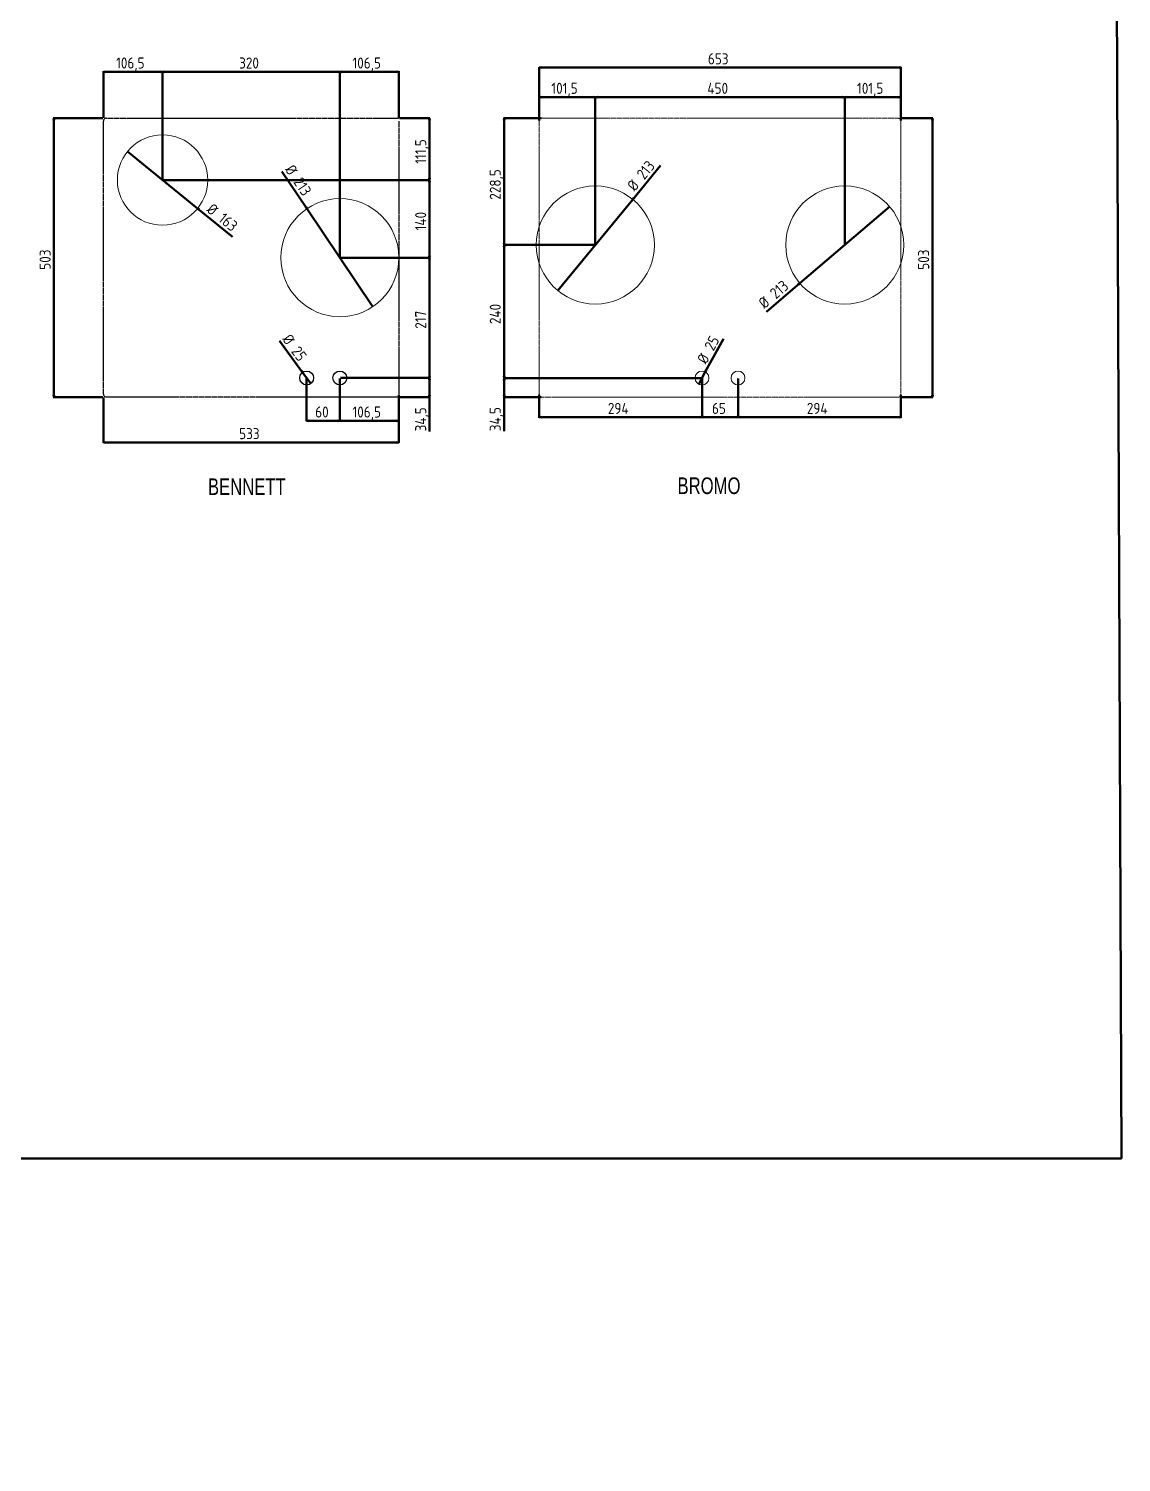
# Model space of a CAD drawing. Header units: millimetres. Extents: x 0 to 5589, y 0 to 7067.
# Drawn here: x 3618 to 5589, y 0 to 2586 of the extents above; entities that cross this region are included whole.
import ezdxf

# ---------------------------------------------------------------- set-up
doc = ezdxf.new("R2010")
doc.units = ezdxf.units.MM
doc.linetypes.add('HIDDEN', pattern=[1.905, 1.27, -0.635])
for name, color, linetype, lineweight in [('BEM', 6, 'HIDDEN', 25), ('BEMATING', 5, 'Continuous', 50), ('CONTOUR', 255, 'HIDDEN', 25), ('SLD-0', 255, 'Continuous', 25)]:
    doc.layers.add(name, color=color, linetype=linetype, lineweight=lineweight)
doc.styles.add('SLDTEXTSTYLE0', font='ISOCP')
doc.styles.add('SLDTEXTSTYLE1', font='ISOCP', dxfattribs={"width": 0.96})
doc.styles.add('SLDTEXTSTYLE2', font='TXT', dxfattribs={"width": 0.75})
doc.dimstyles.new('SLDDIMSTYLE0', dxfattribs={"dimtxt": 20, "dimasz": 3.556, "dimexe": 0, "dimexo": 0.0625, "dimgap": 5, "dimtad": 1, "dimdec": 1, "dimrnd": 1e-09, "dimzin": 12, "dimdsep": 46, "dimtxsty": 'SLDTEXTSTYLE0', "dimblk1": 'CLOSED', "dimblk2": 'CLOSED', "dimsah": 1, "dimcen": 0.09, "dimadec": 0, "dimazin": 3, "dimtfac": 1, "dimtdec": 1, "dimtofl": 0, "dimtmove": 0, "dimatfit": 3, "dimldrblk": 'CLOSED', "dimfxl": 1, "dimfrac": 2, "dimtolj": 1, "dimtzin": 12, "dimarcsym": 0})
doc.dimstyles.new('SLDDIMSTYLE1', dxfattribs={"dimtxt": 20, "dimasz": 3.556, "dimexe": 0, "dimexo": 0.0625, "dimgap": 5, "dimtad": 1, "dimdec": 0, "dimrnd": 1e-09, "dimzin": 12, "dimdsep": 46, "dimtxsty": 'SLDTEXTSTYLE0', "dimblk1": 'CLOSED', "dimblk2": 'CLOSED', "dimsah": 1, "dimcen": 0.09, "dimadec": 0, "dimazin": 3, "dimtfac": 1, "dimtdec": 1, "dimtofl": 0, "dimtmove": 0, "dimatfit": 3, "dimldrblk": 'CLOSED', "dimfxl": 1, "dimfrac": 2, "dimtolj": 1, "dimtzin": 12, "dimarcsym": 0})
doc.dimstyles.new('SLDDIMSTYLE2', dxfattribs={"dimtxt": 20, "dimasz": 3.556, "dimexe": 0, "dimexo": 0.0625, "dimgap": 5, "dimtad": 1, "dimdec": 0, "dimrnd": 1e-09, "dimzin": 12, "dimdsep": 46, "dimtxsty": 'SLDTEXTSTYLE0', "dimblk1": 'NONE', "dimblk2": 'CLOSED', "dimsah": 1, "dimcen": 0, "dimadec": 0, "dimazin": 3, "dimtfac": 1, "dimtdec": 1, "dimtmove": 0, "dimatfit": 3, "dimldrblk": 'NONE', "dimfxl": 1, "dimfrac": 2, "dimtolj": 1, "dimtzin": 12, "dimarcsym": 0})
doc.dimstyles.new('SLDDIMSTYLE5', dxfattribs={"dimtxt": 20, "dimasz": 3.556, "dimexe": 0, "dimexo": 0.0625, "dimgap": 5, "dimtad": 1, "dimdec": 0, "dimrnd": 1e-09, "dimzin": 12, "dimdsep": 46, "dimtxsty": 'SLDTEXTSTYLE0', "dimblk1": 'NONE', "dimblk2": 'NONE', "dimsah": 1, "dimcen": 0, "dimadec": 0, "dimazin": 3, "dimtfac": 1, "dimtdec": 1, "dimtmove": 0, "dimatfit": 3, "dimldrblk": 'NONE', "dimfxl": 1, "dimfrac": 2, "dimtolj": 1, "dimtzin": 12, "dimarcsym": 0})

# ---------------------------------------------------------------- blocks, each defined once
blk = doc.blocks.new('_Closed')
at = {"color": 0, "linetype": 'ByBlock', "lineweight": -2}
for p, q in [((-1, 0.166667), (0, 0)), ((-1, 0.166667), (-1, -0.166667)), ((0, 0), (-1, -0.166667)), ((0, 0), (-1, 0))]:
    blk.add_line(p, q, dxfattribs=at)
blk = doc.blocks.new('_D_42')
at = {"layer": 'BEMATING'}
for p, q in [((4180.4, 1955.9), (4342, 1955.9)), ((4341, 1921.4), (4341, 1955.9)), ((4286.9, 1921.4), (4342, 1921.4)), ((4341, 1921.4), (4341, 1859.5))]:
    blk.add_line(p, q, dxfattribs=at)
at = {"layer": 'BEMATING', "xscale": 3.556, "yscale": 3.556}
for p, rotation in [((4341, 1955.9), 90), ((4341, 1921.4), 270)]:
    blk.add_blockref('_Closed', p, dxfattribs=dict(at, rotation=rotation))
at = {"layer": 'BEMATING', "insert": (4315.2, 1859.5), "char_height": 20, "attachment_point": 1, "rotation": 90, "style": 'SLDTEXTSTYLE1'}
blk.add_mtext('34,5', dxfattribs=at)
blk = doc.blocks.new('_D_43')
at = {"layer": 'BEMATING'}
for p, q in [((4180.4, 2172.9), (4342, 2172.9)), ((4341, 2172.9), (4341, 1955.9)), ((4180.4, 1955.9), (4342, 1955.9))]:
    blk.add_line(p, q, dxfattribs=at)
at = {"layer": 'BEMATING', "xscale": 3.556, "yscale": 3.556}
for p, rotation in [((4341, 2172.9), 90), ((4341, 1955.9), 270)]:
    blk.add_blockref('_Closed', p, dxfattribs=dict(at, rotation=rotation))
at = {"layer": 'BEMATING', "insert": (4315.2, 2044.7), "char_height": 20, "attachment_point": 1, "rotation": 90, "style": 'SLDTEXTSTYLE1'}
blk.add_mtext('217', dxfattribs=at)
blk = doc.blocks.new('_D_44')
at = {"layer": 'BEMATING'}
for p, q in [((3860.4, 2312.9), (4342, 2312.9)), ((4341, 2312.9), (4341, 2172.9)), ((4180.4, 2172.9), (4342, 2172.9))]:
    blk.add_line(p, q, dxfattribs=at)
at = {"layer": 'BEMATING', "xscale": 3.556, "yscale": 3.556}
for p, rotation in [((4341, 2312.9), 90), ((4341, 2172.9), 270)]:
    blk.add_blockref('_Closed', p, dxfattribs=dict(at, rotation=rotation))
at = {"layer": 'BEMATING', "insert": (4315.2, 2222.1), "char_height": 20, "attachment_point": 1, "rotation": 90, "style": 'SLDTEXTSTYLE1'}
blk.add_mtext('140', dxfattribs=at)
blk = doc.blocks.new('_D_45')
at = {"layer": 'BEMATING'}
for p, q in [((4286.9, 2424.4), (4342, 2424.4)), ((4341, 2424.4), (4341, 2312.9)), ((3860.4, 2312.9), (4342, 2312.9))]:
    blk.add_line(p, q, dxfattribs=at)
at = {"layer": 'BEMATING', "xscale": 3.556, "yscale": 3.556}
for p, rotation in [((4341, 2424.4), 90), ((4341, 2312.9), 270)]:
    blk.add_blockref('_Closed', p, dxfattribs=dict(at, rotation=rotation))
at = {"layer": 'BEMATING', "insert": (4315.2, 2342.2), "char_height": 20, "attachment_point": 1, "rotation": 90, "style": 'SLDTEXTSTYLE1'}
blk.add_mtext('111,5', dxfattribs=at)
blk = doc.blocks.new('_D_46')
at = {"layer": 'BEMATING'}
for p, q in [((3859.4, 2313.9), (3859.4, 2509.3)), ((4179.4, 2173.9), (4179.4, 2509.3)), ((3859.4, 2508.3), (4179.4, 2508.3))]:
    blk.add_line(p, q, dxfattribs=at)
at = {"layer": 'BEMATING', "xscale": 3.556, "yscale": 3.556, "rotation": 180}
blk.add_blockref('_Closed', (3859.4, 2508.3), dxfattribs=at)
at = {"layer": 'BEMATING', "xscale": 3.556, "yscale": 3.556}
blk.add_blockref('_Closed', (4179.4, 2508.3), dxfattribs=at)
at = {"layer": 'BEMATING', "insert": (3997.6, 2534), "char_height": 20, "attachment_point": 1, "style": 'SLDTEXTSTYLE1'}
blk.add_mtext('320', dxfattribs=at)
blk = doc.blocks.new('_D_47')
at = {"layer": 'BEMATING'}
for p, q in [((3752.9, 2425.4), (3752.9, 2509.2)), ((3859.4, 2313.9), (3859.4, 2509.2)), ((3752.9, 2508.2), (3859.4, 2508.2))]:
    blk.add_line(p, q, dxfattribs=at)
at = {"layer": 'BEMATING', "xscale": 3.556, "yscale": 3.556, "rotation": 180}
blk.add_blockref('_Closed', (3752.9, 2508.2), dxfattribs=at)
at = {"layer": 'BEMATING', "xscale": 3.556, "yscale": 3.556}
blk.add_blockref('_Closed', (3859.4, 2508.2), dxfattribs=at)
at = {"layer": 'BEMATING', "insert": (3775.6, 2534), "char_height": 20, "attachment_point": 1, "style": 'SLDTEXTSTYLE1'}
blk.add_mtext('106,5', dxfattribs=at)
blk = doc.blocks.new('_D_48')
at = {"layer": 'BEMATING'}
for q in [(3796.1, 2364.2), (3985.7, 2210.5)]:
    blk.add_line((3922.7, 2261.6), q, dxfattribs=at)
at = {"layer": 'BEMATING', "xscale": 3.556, "yscale": 3.556, "rotation": 140.9594428856}
blk.add_blockref('_Closed', (3922.7, 2261.6), dxfattribs=at)
at = {"layer": 'BEMATING', "char_height": 20, "attachment_point": 1, "rotation": 320.9594, "style": 'SLDTEXTSTYLE1'}
for s, insert in [('%%c', (3950.1, 2272.4)), ('163', (3971.2, 2255.2))]:
    blk.add_mtext(s, dxfattribs=dict(at, insert=insert))
blk = doc.blocks.new('_None')
blk = doc.blocks.new('_D_49')
at = {"layer": 'BEMATING'}
for q in [(4074.7, 2328.6), (4238.9, 2084.5)]:
    blk.add_line((4120, 2261.3), q, dxfattribs=at)
at = {"layer": 'BEMATING', "xscale": 3.556, "yscale": 3.556, "rotation": 303.9163981446}
blk.add_blockref('_Closed', (4120, 2261.3), dxfattribs=at)
at = {"layer": 'BEMATING', "char_height": 20, "attachment_point": 1, "rotation": 303.9164, "style": 'SLDTEXTSTYLE1'}
for s, insert in [('%%c', (4096, 2343)), ('213', (4111.2, 2320.4))]:
    blk.add_mtext(s, dxfattribs=dict(at, insert=insert))
blk = doc.blocks.new('_D_50')
at = {"layer": 'BEMATING'}
for p, q in [((3751.9, 2424.4), (3662.3, 2424.4)), ((3663.3, 1921.4), (3663.3, 2424.4)), ((3751.9, 1921.4), (3662.3, 1921.4))]:
    blk.add_line(p, q, dxfattribs=at)
at = {"layer": 'BEMATING', "xscale": 3.556, "yscale": 3.556}
for p, rotation in [((3663.3, 2424.4), 90), ((3663.3, 1921.4), 270)]:
    blk.add_blockref('_Closed', p, dxfattribs=dict(at, rotation=rotation))
at = {"layer": 'BEMATING', "insert": (3637.5, 2151.1), "char_height": 20, "attachment_point": 1, "rotation": 90, "style": 'SLDTEXTSTYLE1'}
blk.add_mtext('503', dxfattribs=at)
blk = doc.blocks.new('_D_80')
at = {"layer": 'BEMATING'}
for p, q in [((3867.2, 3181.2), (3874.4, 3188.1)), ((3860, 3174.3), (3706.5, 3026.6)), ((3651.2, 2973.3), (3699.3, 3019.6))]:
    blk.add_line(p, q, dxfattribs=at)
for points in [[(3866, 3182.4), (3868.4, 3180), (3860, 3174.3)], [(3698.2, 3020.8), (3700.5, 3018.4), (3706.5, 3026.6)]]:
    blk.add_solid(points, dxfattribs=at)
at = {"layer": 'BEMATING', "char_height": 20, "attachment_point": 1, "rotation": 43.9098, "style": 'SLDTEXTSTYLE1'}
for s, insert in [('213', (3651.2, 3007.3)), ('%%c', (3631.6, 2988.5))]:
    blk.add_mtext(s, dxfattribs=dict(at, insert=insert))
blk = doc.blocks.new('_D_96')
at = {"layer": 'BEMATING'}
for p, q in [((3542.2, 4159.6), (3578.9, 4103.7)), ((3701.3, 3917.3), (3584.4, 4095.3)), ((3706.8, 3908.9), (3712.3, 3900.6))]:
    blk.add_line(p, q, dxfattribs=at)
for points in [[(3580.3, 4104.6), (3577.5, 4102.8), (3584.4, 4095.3)], [(3708.2, 3909.9), (3705.4, 3908), (3701.3, 3917.3)]]:
    blk.add_solid(points, dxfattribs=at)
at = {"layer": 'BEMATING', "char_height": 20, "attachment_point": 1, "rotation": 303.2918, "style": 'SLDTEXTSTYLE1'}
for s, insert in [('%%c', (3560.7, 4176)), ('213', (3575.6, 4153.3))]:
    blk.add_mtext(s, dxfattribs=dict(at, insert=insert))
blk = doc.blocks.new('_D_119')
at = {"layer": 'BEMATING'}
for p, q in [((5212.8, 4086.6), (5220, 4093.5)), ((5205.5, 4079.7), (5051.2, 3932.9)), ((4995.6, 3879.9), (5044, 3926))]:
    blk.add_line(p, q, dxfattribs=at)
for points in [[(5211.6, 4087.8), (5213.9, 4085.4), (5205.5, 4079.7)], [(5042.8, 3927.2), (5045.1, 3924.8), (5051.2, 3932.9)]]:
    blk.add_solid(points, dxfattribs=at)
at = {"layer": 'BEMATING', "char_height": 20, "attachment_point": 1, "rotation": 43.5821, "style": 'SLDTEXTSTYLE1'}
for s, insert in [('213', (4995.8, 3913.9)), ('%%c', (4976.1, 3895.2))]:
    blk.add_mtext(s, dxfattribs=dict(at, insert=insert))
blk = doc.blocks.new('_D_120')
at = {"layer": 'BEMATING'}
for p, q in [((4838.5, 4232.7), (4841.8, 4242.2)), ((4835.2, 4223.3), (4781.6, 4069.4)), ((4757.7, 4000.9), (4778.3, 4059.9))]:
    blk.add_line(p, q, dxfattribs=at)
for points in [[(4836.9, 4233.3), (4840.1, 4232.2), (4835.2, 4223.3)], [(4779.8, 4059.4), (4776.7, 4060.5), (4781.6, 4069.4)]]:
    blk.add_solid(points, dxfattribs=at)
at = {"layer": 'BEMATING', "char_height": 20, "attachment_point": 1, "rotation": 70.7757, "style": 'SLDTEXTSTYLE1'}
for s, insert in [('163', (4741.6, 4029.2)), ('%%c', (4732.7, 4003.6))]:
    blk.add_mtext(s, dxfattribs=dict(at, insert=insert))
blk = doc.blocks.new('_D_121')
at = {"layer": 'BEMATING'}
for p, q in [((4456, 4227.4), (4451.4, 4236.3)), ((4460.7, 4218.6), (4536.1, 4074.1)), ((4569.7, 4009.8), (4540.7, 4065.2))]:
    blk.add_line(p, q, dxfattribs=at)
for points in [[(4454.6, 4226.7), (4457.5, 4228.2), (4460.7, 4218.6)], [(4542.2, 4066), (4539.3, 4064.4), (4536.1, 4074.1)]]:
    blk.add_solid(points, dxfattribs=at)
at = {"layer": 'BEMATING', "char_height": 20, "attachment_point": 1, "rotation": 297.5698, "style": 'SLDTEXTSTYLE1'}
for s, insert in [('%%c', (4564.4, 4072.7)), ('163', (4577, 4048.7))]:
    blk.add_mtext(s, dxfattribs=dict(at, insert=insert))
blk = doc.blocks.new('_D_122')
at = {"layer": 'BEMATING'}
for p, q in [((4093, 4085.6), (4085.7, 4092.4)), ((4100.3, 4078.8), (4256.4, 3933.9)), ((4312.8, 3881.6), (4263.8, 3927.1))]:
    blk.add_line(p, q, dxfattribs=at)
for points in [[(4094.1, 4086.8), (4091.9, 4084.3), (4100.3, 4078.8)], [(4264.9, 3928.3), (4262.6, 3925.8), (4256.4, 3933.9)]]:
    blk.add_solid(points, dxfattribs=at)
at = {"layer": 'BEMATING', "char_height": 20, "attachment_point": 1, "rotation": 317.1319, "style": 'SLDTEXTSTYLE1'}
for s, insert in [('%%c', (4285.2, 3940.6)), ('213', (4305.1, 3922.1))]:
    blk.add_mtext(s, dxfattribs=dict(at, insert=insert))
blk = doc.blocks.new('_D_176')
at = {"layer": 'BEMATING'}
for p, q in [((4379.1, 5229.5), (4386.3, 5236.5)), ((4371.9, 5222.6), (4254.2, 5109.9)), ((4198.7, 5056.7), (4246.9, 5103))]:
    blk.add_line(p, q, dxfattribs=at)
for points in [[(4377.9, 5230.7), (4380.3, 5228.3), (4371.9, 5222.6)], [(4245.8, 5104.2), (4248.1, 5101.8), (4254.2, 5109.9)]]:
    blk.add_solid(points, dxfattribs=at)
at = {"layer": 'BEMATING', "char_height": 20, "attachment_point": 1, "rotation": 43.7644, "style": 'SLDTEXTSTYLE1'}
for s, insert in [('163', (4198.8, 5090.7)), ('%%c', (4179.2, 5072))]:
    blk.add_mtext(s, dxfattribs=dict(at, insert=insert))
blk = doc.blocks.new('_D_177')
at = {"layer": 'BEMATING'}
for p, q in [((4200.4, 4997.6), (4248, 4950.6)), ((4371, 4828.9), (4255.1, 4943.6)), ((4378.1, 4821.9), (4385.2, 4814.9))]:
    blk.add_line(p, q, dxfattribs=at)
for points in [[(4249.1, 4951.8), (4246.8, 4949.4), (4255.1, 4943.6)], [(4379.2, 4823.1), (4376.9, 4820.7), (4371, 4828.9)]]:
    blk.add_solid(points, dxfattribs=at)
at = {"layer": 'BEMATING', "char_height": 20, "attachment_point": 1, "rotation": 315.3154, "style": 'SLDTEXTSTYLE1'}
for s, insert in [('%%c', (4215.1, 5017.5)), ('163', (4234.4, 4998.4))]:
    blk.add_mtext(s, dxfattribs=dict(at, insert=insert))
blk = doc.blocks.new('_D_178')
at = {"layer": 'BEMATING'}
for p, q in [((4487.8, 5004.5), (4532.2, 4954.6)), ((4647.2, 4825.4), (4538.8, 4947.1)), ((4653.8, 4817.9), (4660.5, 4810.4))]:
    blk.add_line(p, q, dxfattribs=at)
for points in [[(4533.4, 4955.7), (4530.9, 4953.5), (4538.8, 4947.1)], [(4655.1, 4819), (4652.6, 4816.8), (4647.2, 4825.4)]]:
    blk.add_solid(points, dxfattribs=at)
at = {"layer": 'BEMATING', "char_height": 20, "attachment_point": 1, "rotation": 311.6683, "style": 'SLDTEXTSTYLE1'}
for s, insert in [('%%c', (4503.7, 5023.5)), ('163', (4521.7, 5003.2))]:
    blk.add_mtext(s, dxfattribs=dict(at, insert=insert))
blk = doc.blocks.new('_D_179')
at = {"layer": 'BEMATING'}
for p, q in [((4667.8, 5219), (4676, 5224.8)), ((4659.6, 5213.2), (4526.4, 5119.3)), ((4463.6, 5075), (4518.2, 5113.5))]:
    blk.add_line(p, q, dxfattribs=at)
for points in [[(4666.8, 5220.4), (4668.7, 5217.6), (4659.6, 5213.2)], [(4517.3, 5114.9), (4519.2, 5112.1), (4526.4, 5119.3)]]:
    blk.add_solid(points, dxfattribs=at)
at = {"layer": 'BEMATING', "char_height": 20, "attachment_point": 1, "rotation": 35.1999, "style": 'SLDTEXTSTYLE1'}
for s, insert in [('163', (4468.8, 5108.6)), ('%%c', (4446.6, 5092.9))]:
    blk.add_mtext(s, dxfattribs=dict(at, insert=insert))
blk = doc.blocks.new('_D_180')
at = {"layer": 'BEMATING'}
for p, q in [((4119.1, 5103.9), (4058.6, 5075.6)), ((3856.5, 4981.2), (4049.5, 5071.3)), ((3847.5, 4976.9), (3838.4, 4972.7))]:
    blk.add_line(p, q, dxfattribs=at)
for points in [[(4057.9, 5077.1), (4059.3, 5074.1), (4049.5, 5071.3)], [(3846.8, 4978.4), (3848.2, 4975.4), (3856.5, 4981.2)]]:
    blk.add_solid(points, dxfattribs=at)
at = {"layer": 'BEMATING', "char_height": 20, "attachment_point": 1, "rotation": 25.0496, "style": 'SLDTEXTSTYLE1'}
for s, insert in [('213', (4078.6, 5112)), ('%%c', (4054, 5100.5))]:
    blk.add_mtext(s, dxfattribs=dict(at, insert=insert))
blk = doc.blocks.new('_D_210')
at = {"layer": 'BEMATING'}
for q in [(4070.4, 2022.6), (4126.8, 1945.8)]:
    blk.add_line((4112, 1966), q, dxfattribs=at)
at = {"layer": 'BEMATING', "xscale": 3.556, "yscale": 3.556, "rotation": 306.3250283962}
blk.add_blockref('_Closed', (4112, 1966), dxfattribs=at)
at = {"layer": 'BEMATING', "char_height": 20, "attachment_point": 1, "rotation": 306.325, "style": 'SLDTEXTSTYLE1'}
for s, insert in [('%%c', (4090.5, 2037.3)), ('25', (4106.6, 2015.4))]:
    blk.add_mtext(s, dxfattribs=dict(at, insert=insert))
blk = doc.blocks.new('_D_217')
at = {"layer": 'BEMATING'}
for p, q in [((4309.9, 3811.9), (4259.8, 3796.1)), ((4216.9, 3782.5), (4207.4, 3779.5)), ((4226.5, 3785.5), (4250.3, 3793.1))]:
    blk.add_line(p, q, dxfattribs=at)
for points in [[(4217.4, 3780.9), (4216.4, 3784.1), (4226.5, 3785.5)], [(4259.3, 3797.7), (4260.3, 3794.5), (4250.3, 3793.1)]]:
    blk.add_solid(points, dxfattribs=at)
at = {"layer": 'BEMATING', "char_height": 20, "attachment_point": 1, "rotation": 17.5464, "style": 'SLDTEXTSTYLE1'}
for s, insert in [('25', (4282.6, 3829)), ('%%c', (4256.7, 3820.8))]:
    blk.add_mtext(s, dxfattribs=dict(at, insert=insert))
blk = doc.blocks.new('_D_220')
at = {"layer": 'BEMATING'}
for p, q in [((4066.7, 4852.7), (4114.2, 4821.6)), ((4143.5, 4802.4), (4122.6, 4816.1)), ((4151.8, 4796.9), (4160.2, 4791.4))]:
    blk.add_line(p, q, dxfattribs=at)
for points in [[(4115.1, 4823), (4113.3, 4820.2), (4122.6, 4816.1)], [(4152.7, 4798.3), (4150.9, 4795.5), (4143.5, 4802.4)]]:
    blk.add_solid(points, dxfattribs=at)
at = {"layer": 'BEMATING', "char_height": 20, "attachment_point": 1, "rotation": 326.7606, "style": 'SLDTEXTSTYLE1'}
for s, insert in [('%%c', (4077.3, 4875.1)), ('25', (4100, 4860.2))]:
    blk.add_mtext(s, dxfattribs=dict(at, insert=insert))
blk = doc.blocks.new('_D_257')
at = {"layer": 'BEMATING'}
for p, q in [((4179.4, 2173.9), (4179.4, 2509.2)), ((4285.9, 2425.4), (4285.9, 2509.2)), ((4179.4, 2508.2), (4285.9, 2508.2))]:
    blk.add_line(p, q, dxfattribs=at)
at = {"layer": 'BEMATING', "xscale": 3.556, "yscale": 3.556, "rotation": 180}
blk.add_blockref('_Closed', (4179.4, 2508.2), dxfattribs=at)
at = {"layer": 'BEMATING', "xscale": 3.556, "yscale": 3.556}
blk.add_blockref('_Closed', (4285.9, 2508.2), dxfattribs=at)
at = {"layer": 'BEMATING', "insert": (4202.1, 2534), "char_height": 20, "attachment_point": 1, "style": 'SLDTEXTSTYLE1'}
blk.add_mtext('106,5', dxfattribs=at)
blk = doc.blocks.new('_D_258')
at = {"layer": 'BEMATING'}
for p, q in [((3752.9, 1920.4), (3752.9, 1838.8)), ((4285.9, 1920.4), (4285.9, 1838.8)), ((4285.9, 1839.8), (3752.9, 1839.8))]:
    blk.add_line(p, q, dxfattribs=at)
at = {"layer": 'BEMATING', "xscale": 3.556, "yscale": 3.556, "rotation": 180}
blk.add_blockref('_Closed', (3752.9, 1839.8), dxfattribs=at)
at = {"layer": 'BEMATING', "xscale": 3.556, "yscale": 3.556}
blk.add_blockref('_Closed', (4285.9, 1839.8), dxfattribs=at)
at = {"layer": 'BEMATING', "insert": (3997.6, 1865.5), "char_height": 20, "attachment_point": 1, "style": 'SLDTEXTSTYLE1'}
blk.add_mtext('533', dxfattribs=at)
blk = doc.blocks.new('_D_282')
at = {"layer": 'BEMATING'}
for p, q in [((4179.4, 1954.9), (4179.4, 1877.7)), ((4285.9, 1925.4), (4285.9, 1877.7)), ((4179.4, 1878.7), (4285.9, 1878.7))]:
    blk.add_line(p, q, dxfattribs=at)
at = {"layer": 'BEMATING', "xscale": 3.556, "yscale": 3.556, "rotation": 180}
blk.add_blockref('_Closed', (4179.4, 1878.7), dxfattribs=at)
at = {"layer": 'BEMATING', "xscale": 3.556, "yscale": 3.556}
blk.add_blockref('_Closed', (4285.9, 1878.7), dxfattribs=at)
at = {"layer": 'BEMATING', "insert": (4202.1, 1904.5), "char_height": 20, "attachment_point": 1, "style": 'SLDTEXTSTYLE1'}
blk.add_mtext('106,5', dxfattribs=at)
blk = doc.blocks.new('_D_283')
at = {"layer": 'BEMATING'}
for p, q in [((4119.4, 1954.9), (4119.4, 1877.7)), ((4179.4, 1954.9), (4179.4, 1877.7)), ((4119.4, 1878.7), (4179.4, 1878.7))]:
    blk.add_line(p, q, dxfattribs=at)
at = {"layer": 'BEMATING', "xscale": 3.556, "yscale": 3.556, "rotation": 180}
blk.add_blockref('_Closed', (4119.4, 1878.7), dxfattribs=at)
at = {"layer": 'BEMATING', "xscale": 3.556, "yscale": 3.556}
blk.add_blockref('_Closed', (4179.4, 1878.7), dxfattribs=at)
at = {"layer": 'BEMATING', "insert": (4134.9, 1904.5), "char_height": 20, "attachment_point": 1, "style": 'SLDTEXTSTYLE1'}
blk.add_mtext('60', dxfattribs=at)
blk = doc.blocks.new('_D_305')
at = {"layer": 'BEMATING'}
for q in [(4758, 2339.2), (4572.7, 2113.5)]:
    blk.add_line((4707.9, 2278.1), q, dxfattribs=at)
at = {"layer": 'BEMATING', "xscale": 3.556, "yscale": 3.556, "rotation": 230.6125706172}
blk.add_blockref('_Closed', (4707.9, 2278.1), dxfattribs=at)
at = {"layer": 'BEMATING', "char_height": 20, "attachment_point": 1, "rotation": 50.6126, "style": 'SLDTEXTSTYLE1'}
for s, insert in [('213', (4713.2, 2325)), ('%%c', (4696, 2304))]:
    blk.add_mtext(s, dxfattribs=dict(at, insert=insert))
blk = doc.blocks.new('_D_306')
at = {"layer": 'BEMATING'}
for q in [(5171.4, 2264.9), (4949.2, 2075.4)]:
    blk.add_line((5009.3, 2126.7), q, dxfattribs=at)
at = {"layer": 'BEMATING', "xscale": 3.556, "yscale": 3.556, "rotation": 40.4565158429}
blk.add_blockref('_Closed', (5009.3, 2126.7), dxfattribs=at)
at = {"layer": 'BEMATING', "char_height": 20, "attachment_point": 1, "rotation": 40.4565, "style": 'SLDTEXTSTYLE1'}
for s, insert in [('213', (4953.2, 2112.6)), ('%%c', (4932.5, 2095))]:
    blk.add_mtext(s, dxfattribs=dict(at, insert=insert))
blk = doc.blocks.new('_D_307')
at = {"layer": 'BEMATING'}
for q in [(4871.6, 2026.4), (4826.8, 1944.9)]:
    blk.add_line((4838.8, 1966.8), q, dxfattribs=at)
at = {"layer": 'BEMATING', "xscale": 3.556, "yscale": 3.556, "rotation": 241.2006485459}
blk.add_blockref('_Closed', (4838.8, 1966.8), dxfattribs=at)
at = {"layer": 'BEMATING', "char_height": 20, "attachment_point": 1, "rotation": 61.2006, "style": 'SLDTEXTSTYLE1'}
for s, insert in [('25', (4835.9, 2012.9)), ('%%c', (4822.8, 1989.1))]:
    blk.add_mtext(s, dxfattribs=dict(at, insert=insert))
blk = doc.blocks.new('_D_308')
at = {"layer": 'BEMATING'}
for p, q in [((4897.8, 1954.8), (4897.8, 1884.2)), ((5191.8, 1925.3), (5191.8, 1884.2)), ((4897.8, 1885.2), (5191.8, 1885.2))]:
    blk.add_line(p, q, dxfattribs=at)
at = {"layer": 'BEMATING', "xscale": 3.556, "yscale": 3.556, "rotation": 180}
blk.add_blockref('_Closed', (4897.8, 1885.2), dxfattribs=at)
at = {"layer": 'BEMATING', "xscale": 3.556, "yscale": 3.556}
blk.add_blockref('_Closed', (5191.8, 1885.2), dxfattribs=at)
at = {"layer": 'BEMATING', "insert": (5021.9, 1911), "char_height": 20, "attachment_point": 1, "style": 'SLDTEXTSTYLE1'}
blk.add_mtext('294', dxfattribs=at)
blk = doc.blocks.new('_D_309')
at = {"layer": 'BEMATING'}
for p, q in [((4832.8, 1954.8), (4832.8, 1884.2)), ((4897.8, 1954.8), (4897.8, 1884.2)), ((4832.8, 1885.2), (4897.8, 1885.2))]:
    blk.add_line(p, q, dxfattribs=at)
at = {"layer": 'BEMATING', "xscale": 3.556, "yscale": 3.556, "rotation": 180}
blk.add_blockref('_Closed', (4832.8, 1885.2), dxfattribs=at)
at = {"layer": 'BEMATING', "xscale": 3.556, "yscale": 3.556}
blk.add_blockref('_Closed', (4897.8, 1885.2), dxfattribs=at)
at = {"layer": 'BEMATING', "insert": (4850.8, 1911), "char_height": 20, "attachment_point": 1, "style": 'SLDTEXTSTYLE1'}
blk.add_mtext('65', dxfattribs=at)
blk = doc.blocks.new('_D_310')
at = {"layer": 'BEMATING'}
for p, q in [((4832.8, 1954.8), (4832.8, 1884.2)), ((4538.8, 1925.3), (4538.8, 1884.2)), ((4538.8, 1885.2), (4832.8, 1885.2))]:
    blk.add_line(p, q, dxfattribs=at)
at = {"layer": 'BEMATING', "xscale": 3.556, "yscale": 3.556, "rotation": 180}
blk.add_blockref('_Closed', (4538.8, 1885.2), dxfattribs=at)
at = {"layer": 'BEMATING', "xscale": 3.556, "yscale": 3.556}
blk.add_blockref('_Closed', (4832.8, 1885.2), dxfattribs=at)
at = {"layer": 'BEMATING', "insert": (4662.9, 1911), "char_height": 20, "attachment_point": 1, "style": 'SLDTEXTSTYLE1'}
blk.add_mtext('294', dxfattribs=at)
blk = doc.blocks.new('_D_311')
at = {"layer": 'BEMATING'}
for p, q in [((4542.8, 2424.3), (4474.6, 2424.3)), ((4475.6, 2195.8), (4475.6, 2424.3)), ((4639.3, 2195.8), (4474.6, 2195.8))]:
    blk.add_line(p, q, dxfattribs=at)
at = {"layer": 'BEMATING', "xscale": 3.556, "yscale": 3.556}
for p, rotation in [((4475.6, 2424.3), 90), ((4475.6, 2195.8), 270)]:
    blk.add_blockref('_Closed', p, dxfattribs=dict(at, rotation=rotation))
at = {"layer": 'BEMATING', "insert": (4449.8, 2277.4), "char_height": 20, "attachment_point": 1, "rotation": 90, "style": 'SLDTEXTSTYLE1'}
blk.add_mtext('228,5', dxfattribs=at)
blk = doc.blocks.new('_D_312')
at = {"layer": 'BEMATING'}
for p, q in [((4639.3, 2195.8), (4474.6, 2195.8)), ((4475.6, 1955.8), (4475.6, 2195.8)), ((4645.3, 1955.8), (4474.6, 1955.8))]:
    blk.add_line(p, q, dxfattribs=at)
at = {"layer": 'BEMATING', "xscale": 3.556, "yscale": 3.556}
for p, rotation in [((4475.6, 2195.8), 90), ((4475.6, 1955.8), 270)]:
    blk.add_blockref('_Closed', p, dxfattribs=dict(at, rotation=rotation))
at = {"layer": 'BEMATING', "insert": (4449.8, 2053), "char_height": 20, "attachment_point": 1, "rotation": 90, "style": 'SLDTEXTSTYLE1'}
blk.add_mtext('240', dxfattribs=at)
blk = doc.blocks.new('_D_313')
at = {"layer": 'BEMATING'}
for p, q in [((4831.8, 1955.8), (4474.6, 1955.8)), ((4475.6, 1921.3), (4475.6, 1955.8)), ((4542.8, 1921.3), (4474.6, 1921.3)), ((4475.6, 1921.3), (4475.6, 1859.8))]:
    blk.add_line(p, q, dxfattribs=at)
at = {"layer": 'BEMATING', "xscale": 3.556, "yscale": 3.556}
for p, rotation in [((4475.6, 1955.8), 90), ((4475.6, 1921.3), 270)]:
    blk.add_blockref('_Closed', p, dxfattribs=dict(at, rotation=rotation))
at = {"layer": 'BEMATING', "insert": (4449.8, 1859.8), "char_height": 20, "attachment_point": 1, "rotation": 90, "style": 'SLDTEXTSTYLE1'}
blk.add_mtext('34,5', dxfattribs=at)
blk = doc.blocks.new('_D_314')
at = {"layer": 'BEMATING'}
for p, q in [((4640.3, 2196.8), (4640.3, 2463.6)), ((4640.3, 2462.6), (5090.3, 2462.6)), ((5090.3, 2196.8), (5090.3, 2463.6))]:
    blk.add_line(p, q, dxfattribs=at)
at = {"layer": 'BEMATING', "xscale": 3.556, "yscale": 3.556, "rotation": 180}
blk.add_blockref('_Closed', (4640.3, 2462.6), dxfattribs=at)
at = {"layer": 'BEMATING', "xscale": 3.556, "yscale": 3.556}
blk.add_blockref('_Closed', (5090.3, 2462.6), dxfattribs=at)
at = {"layer": 'BEMATING', "insert": (4842.5, 2488.4), "char_height": 20, "attachment_point": 1, "style": 'SLDTEXTSTYLE1'}
blk.add_mtext('450', dxfattribs=at)
blk = doc.blocks.new('_D_315')
at = {"layer": 'BEMATING'}
for p, q in [((4538.8, 2420.3), (4538.8, 2463.6)), ((4538.8, 2462.6), (4640.3, 2462.6)), ((4640.3, 2196.8), (4640.3, 2463.6))]:
    blk.add_line(p, q, dxfattribs=at)
at = {"layer": 'BEMATING', "xscale": 3.556, "yscale": 3.556, "rotation": 180}
blk.add_blockref('_Closed', (4538.8, 2462.6), dxfattribs=at)
at = {"layer": 'BEMATING', "xscale": 3.556, "yscale": 3.556}
blk.add_blockref('_Closed', (4640.3, 2462.6), dxfattribs=at)
at = {"layer": 'BEMATING', "insert": (4561, 2488.4), "char_height": 20, "attachment_point": 1, "style": 'SLDTEXTSTYLE1'}
blk.add_mtext('101,5', dxfattribs=at)
blk = doc.blocks.new('_D_316')
at = {"layer": 'BEMATING'}
for p, q in [((5090.3, 2196.8), (5090.3, 2463.6)), ((5191.8, 2462.6), (5090.3, 2462.6)), ((5191.8, 2420.3), (5191.8, 2463.6))]:
    blk.add_line(p, q, dxfattribs=at)
at = {"layer": 'BEMATING', "xscale": 3.556, "yscale": 3.556, "rotation": 180}
blk.add_blockref('_Closed', (5090.3, 2462.6), dxfattribs=at)
at = {"layer": 'BEMATING', "xscale": 3.556, "yscale": 3.556}
blk.add_blockref('_Closed', (5191.8, 2462.6), dxfattribs=at)
at = {"layer": 'BEMATING', "insert": (5112.5, 2488.4), "char_height": 20, "attachment_point": 1, "style": 'SLDTEXTSTYLE1'}
blk.add_mtext('101,5', dxfattribs=at)
blk = doc.blocks.new('_D_317')
at = {"layer": 'BEMATING'}
for p, q in [((5192.8, 2424.3), (5249.5, 2424.3)), ((5248.5, 2424.3), (5248.5, 1921.3)), ((5193, 1921.3), (5249.5, 1921.3))]:
    blk.add_line(p, q, dxfattribs=at)
at = {"layer": 'BEMATING', "xscale": 3.556, "yscale": 3.556}
for p, rotation in [((5248.5, 2424.3), 90), ((5248.5, 1921.3), 270)]:
    blk.add_blockref('_Closed', p, dxfattribs=dict(at, rotation=rotation))
at = {"layer": 'BEMATING', "insert": (5222.7, 2151), "char_height": 20, "attachment_point": 1, "rotation": 90, "style": 'SLDTEXTSTYLE1'}
blk.add_mtext('503', dxfattribs=at)
blk = doc.blocks.new('_D_318')
at = {"layer": 'BEMATING'}
for p, q in [((4538.8, 2420.3), (4538.8, 2516.8)), ((5191.8, 2515.8), (4538.8, 2515.8)), ((5191.8, 2420.3), (5191.8, 2516.8))]:
    blk.add_line(p, q, dxfattribs=at)
at = {"layer": 'BEMATING', "xscale": 3.556, "yscale": 3.556, "rotation": 180}
blk.add_blockref('_Closed', (4538.8, 2515.8), dxfattribs=at)
at = {"layer": 'BEMATING', "xscale": 3.556, "yscale": 3.556}
blk.add_blockref('_Closed', (5191.8, 2515.8), dxfattribs=at)
at = {"layer": 'BEMATING', "insert": (4843.5, 2541.6), "char_height": 20, "attachment_point": 1, "style": 'SLDTEXTSTYLE1'}
blk.add_mtext('653', dxfattribs=at)
blk = doc.blocks.new('_D_323')
at = {"layer": 'BEMATING'}
for p, q in [((4371.7, 3188.8), (4319, 3155)), ((4131.3, 3034.6), (4310.6, 3149.6)), ((4122.9, 3029.2), (4114.5, 3023.8))]:
    blk.add_line(p, q, dxfattribs=at)
for points in [[(4318.1, 3156.4), (4319.9, 3153.6), (4310.6, 3149.6)], [(4123.8, 3027.8), (4122, 3030.6), (4131.3, 3034.6)]]:
    blk.add_solid(points, dxfattribs=at)
at = {"layer": 'BEMATING', "char_height": 20, "attachment_point": 1, "rotation": 32.6721, "style": 'SLDTEXTSTYLE1'}
for s, insert in [('213', (4332.3, 3192.6)), ('%%c', (4309.4, 3177.9))]:
    blk.add_mtext(s, dxfattribs=dict(at, insert=insert))
blk = doc.blocks.new('_D_324')
at = {"layer": 'BEMATING'}
for p, q in [((4941.4, 3161.9), (4780.5, 3022.3)), ((4948.9, 3168.5), (4956.5, 3175)), ((4725.8, 2974.7), (4773, 3015.7))]:
    blk.add_line(p, q, dxfattribs=at)
for points in [[(4947.8, 3169.7), (4950, 3167.2), (4941.4, 3161.9)], [(4774.1, 3014.5), (4771.9, 3017), (4780.5, 3022.3)]]:
    blk.add_solid(points, dxfattribs=at)
at = {"layer": 'BEMATING', "char_height": 20, "attachment_point": 1, "rotation": 40.9654, "style": 'SLDTEXTSTYLE1'}
for s, insert in [('213', (4725.9, 3007.3)), ('%%c', (4705.4, 2989.5))]:
    blk.add_mtext(s, dxfattribs=dict(at, insert=insert))
blk = doc.blocks.new('_D_325')
at = {"layer": 'BEMATING'}
for p, q in [((4471.5, 3291.7), (4463.9, 3298.2)), ((4479.1, 3285.2), (4602.8, 3179.1)), ((4657.9, 3131.8), (4610.4, 3172.6))]:
    blk.add_line(p, q, dxfattribs=at)
for points in [[(4470.4, 3290.4), (4472.6, 3292.9), (4479.1, 3285.2)], [(4611.5, 3173.8), (4609.3, 3171.3), (4602.8, 3179.1)]]:
    blk.add_solid(points, dxfattribs=at)
at = {"layer": 'BEMATING', "char_height": 20, "attachment_point": 1, "rotation": 319.388, "style": 'SLDTEXTSTYLE1'}
for s, insert in [('%%c', (4629.6, 3188.3)), ('163', (4650.2, 3170.7))]:
    blk.add_mtext(s, dxfattribs=dict(at, insert=insert))
blk = doc.blocks.new('_D_335')
at = {"layer": 'BEMATING'}
for p, q in [((4526.5, 2930.5), (4491.1, 2891.7)), ((4467.5, 2865.9), (4484.4, 2884.3)), ((4460.8, 2858.5), (4454, 2851.1))]:
    blk.add_line(p, q, dxfattribs=at)
for points in [[(4489.9, 2892.9), (4492.4, 2890.6), (4484.4, 2884.3)], [(4462, 2857.4), (4459.6, 2859.6), (4467.5, 2865.9)]]:
    blk.add_solid(points, dxfattribs=at)
at = {"layer": 'BEMATING', "char_height": 20, "attachment_point": 1, "rotation": 47.6092, "style": 'SLDTEXTSTYLE1'}
for s, insert in [('25', (4494.4, 2931.6)), ('%%c', (4476, 2911.5))]:
    blk.add_mtext(s, dxfattribs=dict(at, insert=insert))

msp = doc.modelspace()

# ---------------------------------------------------------------- linework, layer by layer
at = {"layer": 'BEM', "linetype": 'HIDDEN', "lineweight": 25}
for p, q in [((3752.93, 1926.41), (3752.93, 2419.41)), ((3757.93, 2424.41), (4285.93, 2424.41)), ((4285.93, 2419.41), (4285.93, 1926.41)), ((4285.93, 1921.41), (3757.93, 1921.41))]:
    msp.add_line(p, q, dxfattribs=at)
at = {"layer": 'BEM', "linetype": 'HIDDEN', "lineweight": 18}
for p, q in [((4538.82, 2419.31), (4538.82, 1926.31)), ((5186.82, 2424.31), (4543.82, 2424.31)), ((5191.82, 1926.31), (5191.82, 2419.31)), ((4543.82, 1921.31), (5186.82, 1921.31))]:
    msp.add_line(p, q, dxfattribs=at)
at = {"layer": 'BEM', "linetype": 'HIDDEN', "lineweight": 25}
for centre, start, end in [((3757.93, 2419.41), 90, 180), ((3757.93, 1926.41), 180, 270)]:
    msp.add_arc(centre, 5, start, end, dxfattribs=at)
at = {"layer": 'BEM', "linetype": 'HIDDEN', "lineweight": 18}
for centre, start, end in [((4543.82, 2419.31), 90, 180), ((5186.82, 2419.31), 0, 90), ((4543.82, 1926.31), 180, 270), ((5186.82, 1926.31), 270, 0)]:
    msp.add_arc(centre, 5, start, end, dxfattribs=at)
at = {"layer": 'BEMATING'}
for p, q in [((5564.08, 6877.71), (5589.41, 548.24)), ((5589.41, 548.24), (1056.78, 548.24))]:
    msp.add_line(p, q, dxfattribs=at)
at = {"layer": 'CONTOUR', "color": 7, "linetype": 'Continuous', "lineweight": 18}
for centre, radius in [((3859.43, 2312.91), 81.5), ((4179.43, 2172.91), 106.5)]:
    msp.add_circle(centre, radius, dxfattribs=at)
at = {"layer": 'CONTOUR', "color": 7, "linetype": 'Continuous', "lineweight": 25}
for centre in [(4119.43, 1955.91), (4179.43, 1955.91)]:
    msp.add_circle(centre, 12.5, dxfattribs=at)
at = {"layer": 'SLD-0', "lineweight": 18}
for centre in [(4640.32, 2195.81), (5090.32, 2195.81)]:
    msp.add_circle(centre, 106.5, dxfattribs=at)
at = {"layer": 'SLD-0', "linetype": 'Continuous', "lineweight": 18}
for centre in [(4832.82, 1955.81), (4897.82, 1955.81)]:
    msp.add_circle(centre, 12.5, dxfattribs=at)

# ---------------------------------------------------------------- texts
at = {"layer": 'SLD-0', "char_height": 30, "attachment_point": 1, "style": 'SLDTEXTSTYLE2'}
for s, insert in [('BENNETT', (3941.34, 1774.81)), ('BROMO', (4788.57, 1776.52))]:
    msp.add_mtext(s, dxfattribs=dict(at, insert=insert))

# ---------------------------------------------------------------- dimensions: what is measured, and where the dimension line sits
at = {"layer": 'BEMATING'}
for p1, p2, dimstyle, picture, middle in [((104.46, 125.13), (0, 0), 'SLDDIMSTYLE5', '_D_176', (4210.2, 5085.78)), ((108.3, 121.82), (0, 0), 'SLDDIMSTYLE5', '_D_179', (4479.36, 5101.99)), ((131.67, 167.42), (0, 0), 'SLDDIMSTYLE5', '_D_180', (4087.86, 5103.62)), ((111.64, 118.77), (0, 0), 'SLDDIMSTYLE5', '_D_178', (4516.36, 4991.94)), ((107.87, 122.2), (0, 0), 'SLDDIMSTYLE5', '_D_177', (4229.79, 4986.85)), ((16.29, 18.96), (0, 0), 'SLDDIMSTYLE5', '_D_220', (4093.38, 4850.77)), ((123.44, 106.45), (0, 0), 'SLDDIMSTYLE5', '_D_120', (4754.04, 4029.95)), ((119.85, 110.47), (0, 0), 'SLDDIMSTYLE5', '_D_121', (4569.05, 4039.07)), ((143.3, 157.59), (0, 0), 'SLDDIMSTYLE5', '_D_96', (3568.69, 4142.94)), ((167.85, 131.13), (0, 0), 'SLDDIMSTYLE5', '_D_119', (5007.21, 3908.94)), ((153.75, 147.41), (0, 0), 'SLDDIMSTYLE5', '_D_122', (4300.77, 3910.45)), ((18.64, 16.66), (0, 0), 'SLDDIMSTYLE5', '_D_217', (4285.74, 3817.92)), ((132.8, 94.52), (0, 0), 'SLDDIMSTYLE5', '_D_325', (4646.41, 3158.81)), ((171.83, 125.87), (0, 0), 'SLDDIMSTYLE5', '_D_323', (4342.53, 3185.52)), ((164.75, 135.01), (0, 0), 'SLDDIMSTYLE5', '_D_80', (3662.64, 3002.35)), ((179.72, 114.32), (0, 0), 'SLDDIMSTYLE5', '_D_324', (4737.07, 3001.77)), ((21.03, 13.51), (0, 0), 'SLDDIMSTYLE5', '_D_335', (4502.6, 2923.59)), ((3796.13, 2364.25), (3922.73, 2261.58), 'SLDDIMSTYLE2', '_D_48', (3960.84, 2230.68)), ((4572.74, 2113.5), (4707.9, 2278.12), 'SLDDIMSTYLE2', '_D_305', (4737.62, 2314.31)), ((4238.86, 2084.53), (4120.01, 2261.29), 'SLDDIMSTYLE2', '_D_49', (4092.69, 2301.92)), ((5171.36, 2264.91), (5009.29, 2126.7), 'SLDDIMSTYLE2', '_D_306', (4973.66, 2096.32)), ((4126.84, 1945.84), (4112.03, 1965.98), 'SLDDIMSTYLE2', '_D_210', (4085.43, 2002.16)), ((4826.8, 1944.85), (4838.84, 1966.76), 'SLDDIMSTYLE2', '_D_307', (4859.47, 2004.29))]:
    dim = msp.add_diameter_dim_2p(p1=p1, p2=p2, dimstyle=dimstyle, dxfattribs=at)
    dim.commit()
    dim.dimension.update_dxf_attribs({"geometry": picture, "text_midpoint": middle, "dimtype": 163})
for base, p1, p2, dimstyle, picture, middle in [((4538.82, 2515.78), (5191.82, 2419.31), (4538.82, 2419.31), 'SLDDIMSTYLE1', '_D_318', (4865.32, 2515.78)), ((3859.43, 2508.25), (3752.91, 2424.37), (3859.43, 2312.91), 'SLDDIMSTYLE0', '_D_47', (3806.17, 2508.25)), ((4179.43, 2508.25), (3859.43, 2312.91), (4179.43, 2172.91), 'SLDDIMSTYLE1', '_D_46', (4019.43, 2508.25)), ((4285.93, 2508.24), (4179.43, 2172.91), (4285.93, 2424.41), 'SLDDIMSTYLE0', '_D_257', (4232.68, 2508.24)), ((4640.32, 2462.58), (4538.82, 2419.31), (4640.32, 2195.81), 'SLDDIMSTYLE0', '_D_315', (4589.57, 2462.58)), ((5090.32, 2462.58), (4640.32, 2195.81), (5090.32, 2195.81), 'SLDDIMSTYLE1', '_D_314', (4865.32, 2462.58)), ((5090.32, 2462.58), (5191.82, 2419.31), (5090.32, 2195.81), 'SLDDIMSTYLE0', '_D_316', (5141.07, 2462.58)), ((4179.43, 1878.72), (4119.43, 1955.91), (4179.43, 1955.91), 'SLDDIMSTYLE1', '_D_283', (4149.43, 1878.72)), ((4285.93, 1878.72), (4179.43, 1955.91), (4285.93, 1926.41), 'SLDDIMSTYLE0', '_D_282', (4232.68, 1878.72)), ((4832.82, 1885.25), (4538.82, 1926.31), (4832.82, 1955.81), 'SLDDIMSTYLE1', '_D_310', (4685.82, 1885.25)), ((4897.82, 1885.25), (4832.82, 1955.81), (4897.82, 1955.81), 'SLDDIMSTYLE1', '_D_309', (4865.32, 1885.25)), ((5191.82, 1885.25), (4897.82, 1955.81), (5191.82, 1926.31), 'SLDDIMSTYLE1', '_D_308', (5044.82, 1885.25)), ((3752.94, 1839.77), (4285.93, 1921.41), (3752.94, 1921.41), 'SLDDIMSTYLE1', '_D_258', (4019.44, 1839.77))]:
    dim = msp.add_linear_dim(base=base, p1=p1, p2=p2, dimstyle=dimstyle, dxfattribs=at)
    dim.commit()
    dim.dimension.update_dxf_attribs({"geometry": picture, "text_midpoint": middle, "dimtype": 160})
for base, p1, p2, dimstyle, picture, middle in [((3663.3, 2424.4), (3752.9, 1921.43), (3752.86, 2424.4), 'SLDDIMSTYLE1', '_D_50', (3663.3, 2172.92)), ((4341.02, 2312.91), (4285.93, 2424.41), (3859.43, 2312.91), 'SLDDIMSTYLE0', '_D_45', (4341.02, 2368.66)), ((4475.57, 2424.31), (4640.32, 2195.81), (4543.82, 2424.31), 'SLDDIMSTYLE0', '_D_311', (4475.57, 2310.06)), ((5248.48, 1921.3), (5191.81, 2424.27), (5191.98, 1921.3), 'SLDDIMSTYLE1', '_D_317', (5248.48, 2172.78)), ((4341.02, 2172.91), (3859.43, 2312.91), (4179.43, 2172.91), 'SLDDIMSTYLE1', '_D_44', (4341.02, 2242.91)), ((4341.02, 1955.91), (4179.43, 2172.91), (4179.43, 1955.91), 'SLDDIMSTYLE1', '_D_43', (4341.02, 2064.41)), ((4475.57, 2195.81), (4646.32, 1955.82), (4640.32, 2195.81), 'SLDDIMSTYLE1', '_D_312', (4475.57, 2075.81)), ((4341.02, 1955.91), (4285.93, 1921.41), (4179.43, 1955.91), 'SLDDIMSTYLE0', '_D_42', (4341.02, 1886)), ((4475.57, 1955.81), (4543.82, 1921.31), (4832.82, 1955.81), 'SLDDIMSTYLE0', '_D_313', (4475.57, 1886.25))]:
    dim = msp.add_linear_dim(base=base, p1=p1, p2=p2, angle=90, dimstyle=dimstyle, dxfattribs=at)
    dim.commit()
    dim.dimension.update_dxf_attribs({"geometry": picture, "text_midpoint": middle, "dimtype": 160})

doc.saveas('drawing.dxf')
